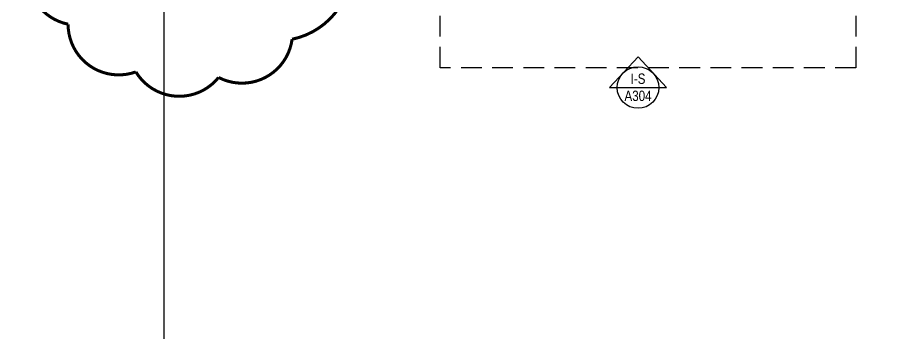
# Model space of a CAD drawing. Extents: x -1.8 to 45.6, y -22.6 to 61.5.
# Drawn here: x -1.76 to 8.61, y 37.99 to 41.8 of the extents above; entities that cross this region are included whole.
import ezdxf
from ezdxf.enums import TextEntityAlignment as Align

# ---------------------------------------------------------------- set-up
doc = ezdxf.new("R2010")
doc.units = 0
doc.header["$MEASUREMENT"] = 0
doc.linetypes.add('HIDDEN', pattern=[0.375, 0.25, -0.125])
doc.layers.get('0').update_dxf_attribs({"linetype": 'CONTINUOUS'})
for name, color, linetype in [('A-ANNO-ELTAG', 7, 'CONTINUOUS'), ('A-AREAS', 6, 'CONTINUOUS'), ('A-AXIS-50', 10, 'CONTINUOUS'), ('S-2ND-3RD-4-5-6TH$0$N-PLOT', 5, 'CONTINUOUS')]:
    doc.layers.add(name, color=color, linetype=linetype)
doc.styles.add('BLOCK', font='arial.ttf', dxfattribs={"width": 0.8, "height": 0.25})

# ---------------------------------------------------------------- blocks, each defined once
blk = doc.blocks.new('ELTAG_U')
for p, q in [((-0.00685, 0), (0, 0.00742)), ((0.00685, 0), (0, 0.00742)), ((-0.00685, 0), (0.00685, 0))]:
    blk.add_line(p, q)
blk.add_circle((0, 0), 0.005)
at = {"color": 7, "style": 'BLOCK', "width": 0.8}
for tag, p in [('ELV.NO.', (0, 0.00213)), ('DWG', (0, -0.00199))]:
    blk.add_attdef(tag, text='', height=0.0025, dxfattribs=at).set_placement(p, align=Align.MIDDLE)

msp = doc.modelspace()

# ---------------------------------------------------------------- linework, layer by layer
at = {"layer": 'A-AREAS', "color": 30, "const_width": 0.03658}
msp.add_lwpolyline([(2.12898, 42.88724, 0.52056705), (1.85992, 43.84725, 0.52056705), (1.13112, 44.52759, 0.52056705), (0.15489, 44.73007, 0.52056705), (-0.78437, 44.39569, 0.52056705), (-1.41303, 43.62188, 0.52056705), (-1.54797, 42.63405, 0.52056705), (-1.14986, 41.71998, 0.52056705), (-0.33468, 41.14595, 0.52056705), (0.66008, 41.0792, 0.52056705), (1.54464, 41.53917, 0.52056705)], format="xyb", close=True, dxfattribs=at)
at = {"layer": 'A-AXIS-50', "linetype": 'HIDDEN'}
msp.add_lwpolyline([(3.32643, 48.19655), (8.32643, 48.19655), (8.32643, 41.19655), (3.32643, 41.19655)], close=True, dxfattribs=at)
at = {"layer": 'S-2ND-3RD-4-5-6TH$0$N-PLOT'}
msp.add_lwpolyline([(0, 0), (38.90837, 0, 0.41421356), (41.90837, 3), (41.90837, 55.45463, 0.4229554), (38.81912, 58.4533), (0, 57.29794)], format="xyb", close=True, dxfattribs=at)

# ---------------------------------------------------------------- block references
at = {"layer": 'A-ANNO-ELTAG', "ltscale": 4, "xscale": 50, "yscale": 50, "zscale": 50}
msp.add_blockref('ELTAG_U', (5.70564, 40.95768), dxfattribs=at).add_auto_attribs({'ELV.NO.': 'I-S', 'DWG': 'A304'})
msp.add_blockref('ELTAG_U', (5.70564, 40.95768), dxfattribs=at).add_auto_attribs({'ELV.NO.': 'I-S', 'DWG': 'A304'})

doc.saveas('drawing.dxf')
